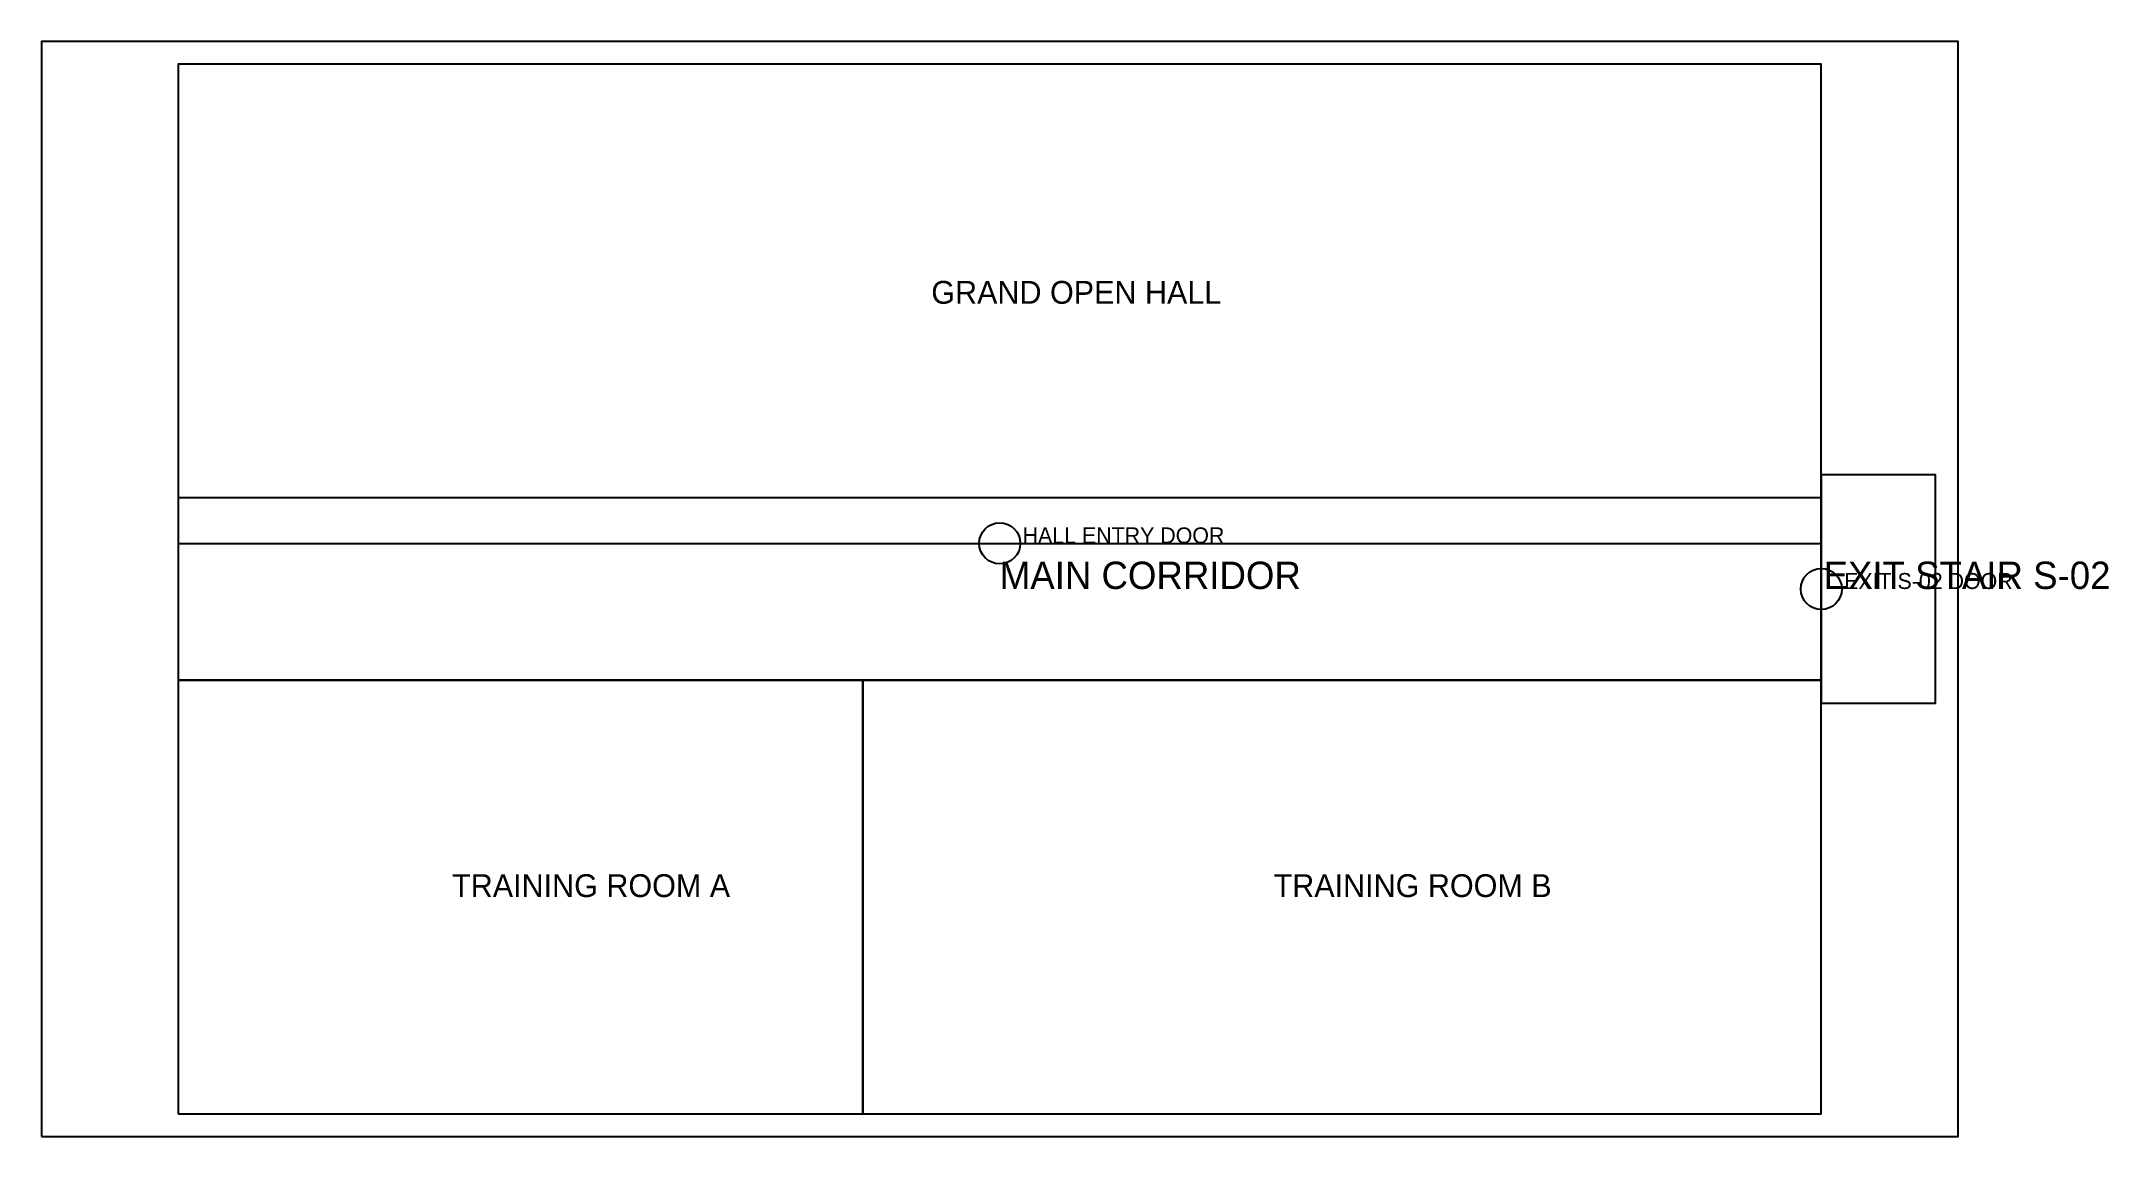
# Model space of a CAD drawing. Header units: metres. Extents: x 0 to 45296, y 0 to 24000.
import ezdxf

# ---------------------------------------------------------------- set-up
doc = ezdxf.new("R2010")
doc.units = ezdxf.units.M
for name, color, linetype in [('A-AREA-ROOM', 4, 'Continuous'), ('A-DOOR', 2, 'Continuous'), ('A-EXIT', 1, 'Continuous'), ('A-TEXT', 3, 'Continuous'), ('A-WALL-EXTR', 7, 'Continuous'), ('A-WALL-INTR', 8, 'Continuous')]:
    doc.layers.add(name, color=color, linetype=linetype)

msp = doc.modelspace()

# ---------------------------------------------------------------- linework, layer by layer
at = {"layer": 'A-AREA-ROOM'}
for points in [[(3000, 13000), (39000, 13000), (39000, 23500), (3000, 23500)], [(3000, 500), (18000, 500), (18000, 10000), (3000, 10000)], [(18000, 500), (39000, 500), (39000, 10000), (18000, 10000)]]:
    msp.add_lwpolyline(points, close=True, dxfattribs=at)
at = {"layer": 'A-DOOR'}
msp.add_circle((21000, 13000), 450, dxfattribs=at)
at = {"layer": 'A-EXIT'}
msp.add_lwpolyline([(39000, 9500), (41500, 9500), (41500, 14500), (39000, 14500)], close=True, dxfattribs=at)
msp.add_circle((39000, 12000), 450, dxfattribs=at)
at = {"layer": 'A-WALL-EXTR'}
msp.add_lwpolyline([(0, 0), (42000, 0), (42000, 24000), (0, 24000)], close=True, dxfattribs=at)
at = {"layer": 'A-WALL-INTR'}
msp.add_lwpolyline([(3000, 10000), (39000, 10000), (39000, 14000), (3000, 14000)], close=True, dxfattribs=at)

# ---------------------------------------------------------------- texts
at = {"layer": 'A-EXIT'}
msp.add_text('EXIT STAIR S-02', height=600, dxfattribs=at).set_placement((39050, 12000))
at = {"layer": 'A-TEXT'}
for s, height, p in [('GRAND OPEN HALL', 500, (19500, 18250)), ('HALL ENTRY DOOR', 350, (21500, 13000)), ('MAIN CORRIDOR', 600, (21000, 12000)), ('EXIT S-02 DOOR', 350, (39500, 12000)), ('TRAINING ROOM A', 500, (9000, 5250)), ('TRAINING ROOM B', 500, (27000, 5250))]:
    msp.add_text(s, height=height, dxfattribs=at).set_placement(p)

doc.saveas('drawing.dxf')
